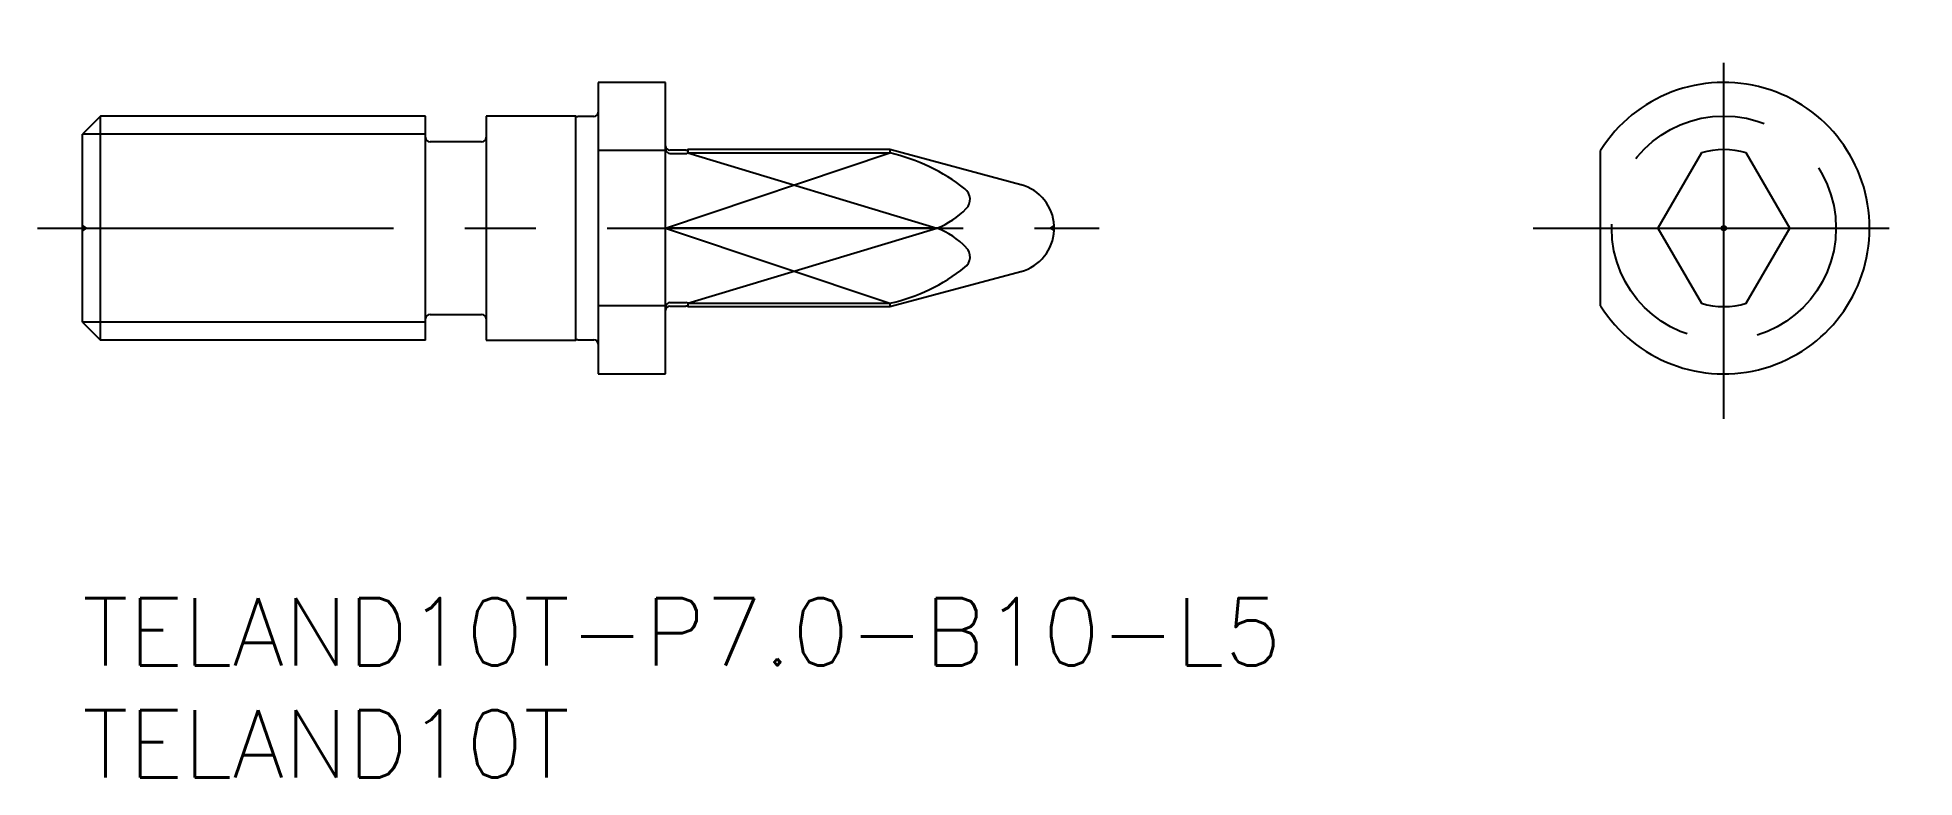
# Model space of a CAD drawing. Extents: x -2 to 81.7, y -8 to 25.
import ezdxf

# ---------------------------------------------------------------- set-up
doc = ezdxf.new("R2010")
doc.units = 0
doc.header["$LTSCALE"] = 0.5
doc.linetypes.add('CENTER', pattern=[50.8, 31.75, -6.35, 6.35, -6.35])
doc.linetypes.add('DASHED', pattern=[19.05, 12.7, -6.35])
for name, color, linetype in [('MSM_CENTER', 1, 'CENTER'), ('MSM_CONTINUOUS', 7, 'CONTINUOUS'), ('MSM_DASHED', 4, 'DASHED'), ('MSM_NARROW', 5, 'CONTINUOUS'), ('MSM_PART_NUMBER', 7, 'CONTINUOUS')]:
    doc.layers.add(name, color=color, linetype=linetype)
doc.styles.get("Standard").update_dxf_attribs({"font": 'txt.shx', "height": 0.5, "bigfont": 'bigfont.shx'})

# ---------------------------------------------------------------- blocks, each defined once
blk = doc.blocks.new('*U22')
at = {"layer": 'MSM_PART_NUMBER'}
blk.add_text('TELAND10T-P7.0-B10-L5', height=3, dxfattribs=at).set_placement((0, -3))
blk = doc.blocks.new('*U23')
at = {"layer": 'MSM_PART_NUMBER'}
blk.add_text('TELAND10T', height=3, dxfattribs=at).set_placement((0, -8))

msp = doc.modelspace()

# ---------------------------------------------------------------- linework, layer by layer
at = {"layer": 'MSM_CENTER'}
for p, q in [((73.191, 8), (73.191, 25)), ((-2, 16.5), (45.332, 16.5)), ((64.691, 16.5), (81.691, 16.5))]:
    msp.add_line(p, q, dxfattribs=at)
at = {"layer": 'MSM_CONTINUOUS'}
for p, q in [((26, 23), (23, 23)), ((23, 23), (23, 10)), ((26, 10), (26, 23)), ((0.812, 21.5), (0, 20.688)), ((15.3, 21.5), (0.812, 21.5)), ((0.812, 11.5), (0.812, 21.5)), ((15.3, 11.5), (15.3, 21.5)), ((22, 21.5), (18, 21.5)), ((18, 21.5), (18, 11.5)), ((22, 11.5), (22, 21.5)), ((22.8, 21.475), (22.097, 21.475)), ((0, 12.312), (0, 20.688)), ((17.8, 20.35), (15.5, 20.35)), ((26, 19.964), (23, 19.964)), ((26.903, 19.975), (26.2, 19.975)), ((26.2, 19.822), (26.903, 19.822)), ((36, 20), (27, 20)), ((27, 20), (27, 19.854)), ((27, 19.854), (36, 19.854)), ((41.852, 18.432), (36, 20)), ((36, 20), (36, 19.854)), ((67.691, 13.036), (67.691, 19.964)), ((72.191, 19.854), (70.255, 16.5)), ((76.128, 16.5), (74.191, 19.854)), ((38.103, 16.5), (26, 16.5)), ((43.332, 16.402), (43.332, 16.598)), ((70.255, 16.5), (72.191, 13.146)), ((74.191, 13.146), (76.128, 16.5)), ((36, 13), (41.852, 14.568)), ((15.5, 12.65), (17.8, 12.65)), ((26, 13.036), (23, 13.036)), ((26.2, 13.178), (26.903, 13.178)), ((26.2, 13.025), (26.903, 13.025)), ((27, 13.146), (36, 13.146)), ((27, 13.146), (27, 13)), ((27, 13), (36, 13)), ((36, 13.146), (36, 13)), ((0, 12.312), (0.812, 11.5)), ((15.3, 11.5), (0.812, 11.5)), ((18, 11.5), (22, 11.5)), ((22.097, 11.525), (22.8, 11.525)), ((23, 10), (26, 10))]:
    msp.add_line(p, q, dxfattribs=at)
msp.add_circle((73.191, 16.5), 0.0985, dxfattribs=at)
for centre, radius, start, end in [((73.191, 16.5), 6.5, 212.20423, 147.79577), ((22.097, 21.675), 0.2, 241.04498, 270), ((22.8, 21.675), 0.2, 270, 0), ((15.5, 20.55), 0.2, 180, 270), ((17.8, 20.55), 0.2, 270, 0), ((26.2, 20.175), 0.2, 180, 270), ((26.265, 20.067), 0.265, 179.5317, 202.63688), ((26.22, 20.032), 0.211, 198.68679, 264.4776), ((26.903, 20.175), 0.2, 270, 298.95502), ((26.902, 19.991), 0.169, 270.54153, 305.65023), ((34.155, 11.705), 8.355, 51.53171, 77.2444), ((73.191, 16.5), 3.5, 73.39845, 106.60155), ((41.335, 16.5), 2, 2.82203, 75), ((38.993, 17.783), 0.587, 315.54233, 52.26375), ((36.795, 19.886), 3.63, 291.12984, 316.15825), ((36.795, 13.114), 3.63, 43.84175, 68.87016), ((41.335, 16.5), 2, 285, 357.17797), ((38.993, 15.217), 0.587, 307.73625, 44.45767), ((34.155, 21.295), 8.355, 282.7556, 308.46829), ((15.5, 12.45), 0.2, 90, 180), ((17.8, 12.45), 0.2, 0, 90), ((26.265, 12.933), 0.265, 157.36312, 180.4683), ((26.2, 12.825), 0.2, 90, 180), ((26.22, 12.968), 0.211, 95.5224, 161.31321), ((26.902, 13.009), 0.169, 54.34977, 89.45847), ((26.903, 12.825), 0.2, 61.04498, 90), ((73.191, 16.5), 3.5, 253.39845, 286.60155), ((22.097, 11.325), 0.2, 90, 118.95502), ((22.8, 11.325), 0.2, 0, 90)]:
    msp.add_arc(centre, radius, start, end, dxfattribs=at)
at = {"layer": 'MSM_DASHED'}
for p, q in [((0.173, 16.5), (0, 16.6)), ((0, 16.4), (0.173, 16.5)), ((43.332, 16.598), (43.162, 16.5)), ((43.162, 16.5), (43.332, 16.402))]:
    msp.add_line(p, q, dxfattribs=at)
msp.add_circle((73.191, 16.5), 5, dxfattribs=at)
at = {"layer": 'MSM_NARROW'}
for p, q in [((15.3, 20.688), (0, 20.688)), ((26, 16.5), (36, 19.854)), ((27, 19.854), (38.103, 16.5)), ((26, 16.5), (36, 13.146)), ((27, 13.146), (38.103, 16.5)), ((15.3, 12.312), (0, 12.312))]:
    msp.add_line(p, q, dxfattribs=at)

# ---------------------------------------------------------------- block references
at = {"layer": 'MSM_CONTINUOUS'}
for name in ['*U22', '*U23']:
    msp.add_blockref(name, (0, 0), dxfattribs=at)

doc.saveas('drawing.dxf')
